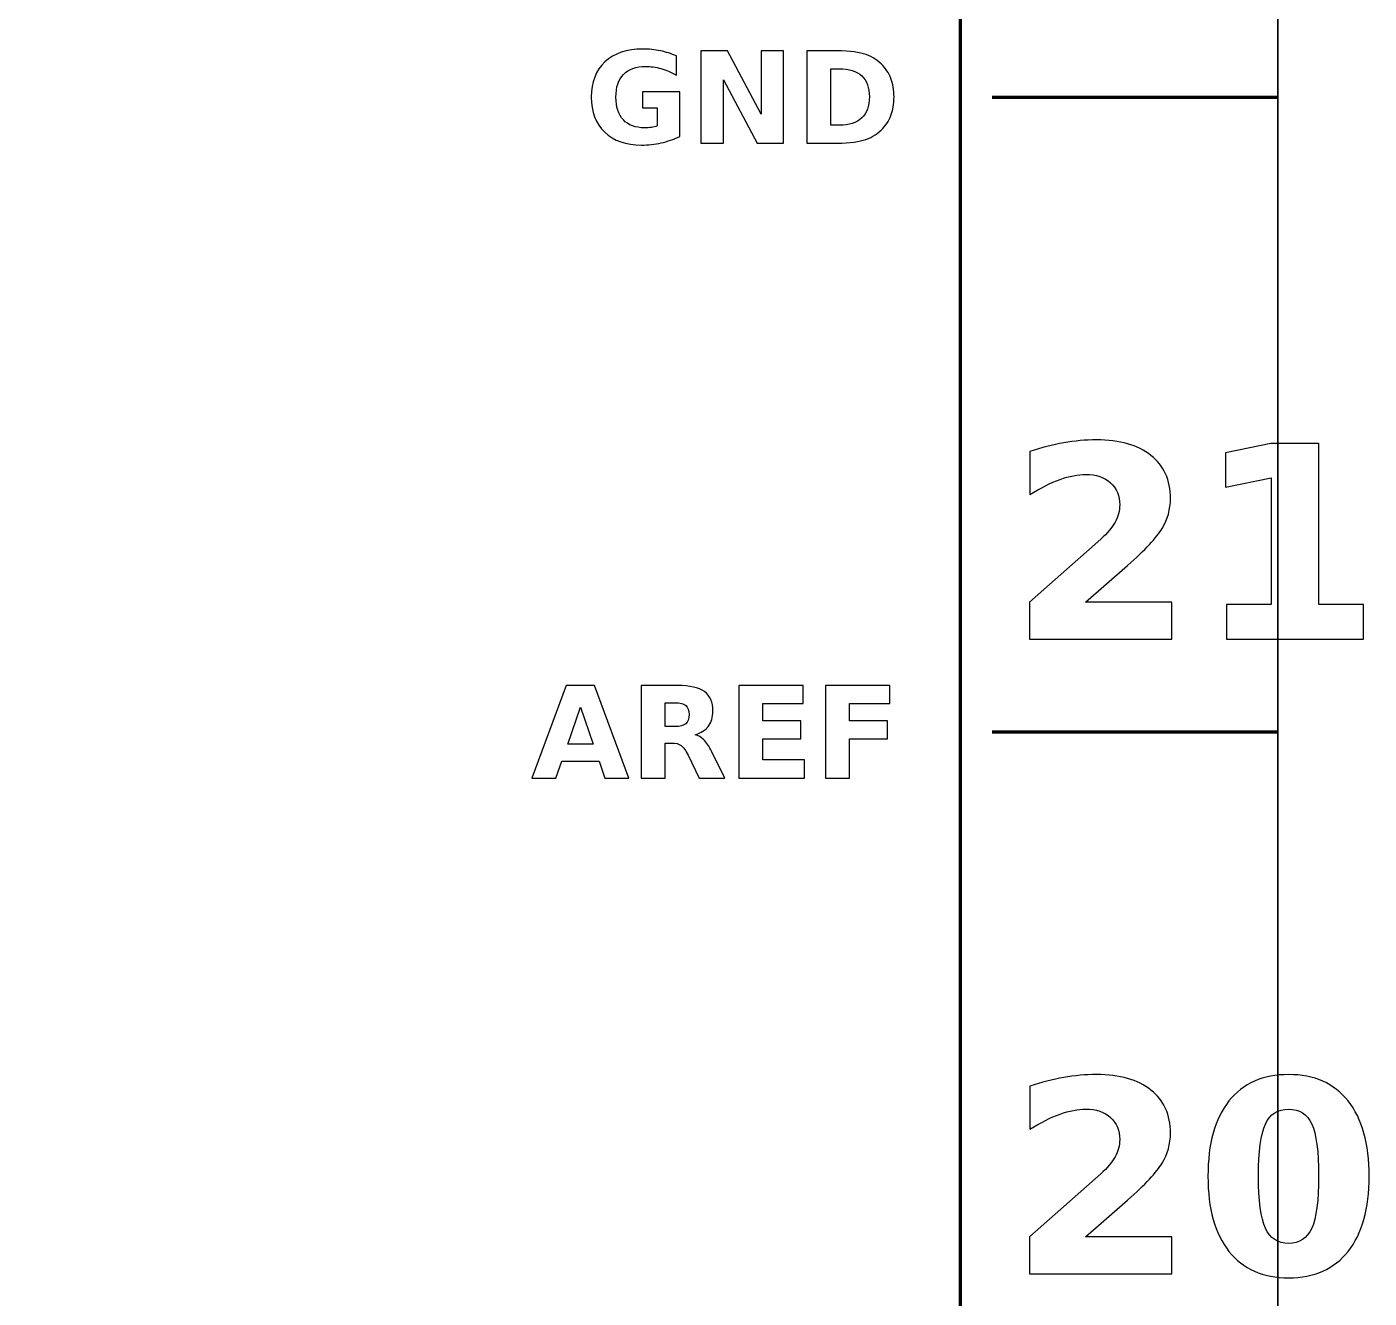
# Model space of a CAD drawing. Header units: centimetres. Extents: x -12.6 to -8.4, y -22.9 to -6.8.
# Drawn here: x -10.472 to -8.356, y -16.742 to -14.739 of the extents above; entities that cross this region are included whole.
import ezdxf

# ---------------------------------------------------------------- set-up
doc = ezdxf.new("R2010")
doc.units = ezdxf.units.CM
doc.header["$MEASUREMENT"] = 0
doc.layers.add('Layer 1', color=7, linetype='Continuous')

msp = doc.modelspace()

# ---------------------------------------------------------------- linework, layer by layer
at = {"layer": 'Layer 1', "color": 7, "lineweight": 35}
msp.add_open_spline([(-12.5, -6.85), (-12.5, -6.85), (-8.5, -6.85), (-8.5, -6.85), (-8.5, -6.85), (-8.5, -6.85), (-8.5, -22.85), (-8.5, -22.85), (-8.5, -22.85), (-8.5, -22.85), (-12.5, -22.85), (-12.5, -22.85), (-12.5, -22.85), (-12.5, -22.85), (-12.5, -6.85), (-12.5, -6.85)], degree=3, knots=[0, 0, 0, 0, 0.25, 0.25, 0.25, 0.25, 0.5, 0.5, 0.5, 0.5, 0.75, 0.75, 0.75, 0.75, 1, 1, 1, 1], dxfattribs=at)
at = {"layer": 'Layer 1', "color": 250, "lineweight": 100}
msp.add_open_spline([(-12, -8.35), (-12, -8.35), (-9, -8.35), (-9, -8.35), (-9, -8.35), (-9, -8.35), (-9, -22.25), (-9, -22.25), (-9, -22.25), (-9, -22.25), (-12, -22.25), (-12, -22.25), (-12, -22.25), (-12, -22.25), (-12, -8.35), (-12, -8.35)], degree=3, knots=[0, 0, 0, 0, 0.25, 0.25, 0.25, 0.25, 0.5, 0.5, 0.5, 0.5, 0.75, 0.75, 0.75, 0.75, 1, 1, 1, 1], dxfattribs=at)
at = {"layer": 'Layer 1', "color": 250}
for points, knots in [([(-9.44264, -14.91197), (-9.452, -14.91653), (-9.46174, -14.91993), (-9.47184, -14.92223), (-9.47184, -14.92223), (-9.48194, -14.9245), (-9.49234, -14.92563), (-9.5031, -14.92563), (-9.5031, -14.92563), (-9.52737, -14.92563), (-9.5466, -14.91883), (-9.5608, -14.90527), (-9.5608, -14.90527), (-9.575, -14.8917), (-9.5821, -14.8733), (-9.5821, -14.85003), (-9.5821, -14.85003), (-9.5821, -14.82653), (-9.57487, -14.80807), (-9.56044, -14.79457), (-9.56044, -14.79457), (-9.54597, -14.7811), (-9.52617, -14.77437), (-9.50104, -14.77437), (-9.50104, -14.77437), (-9.49134, -14.77437), (-9.48204, -14.77527), (-9.47314, -14.7771), (-9.47314, -14.7771), (-9.46427, -14.77893), (-9.45587, -14.78163), (-9.448, -14.7852), (-9.448, -14.7852), (-9.448, -14.7852), (-9.448, -14.81537), (-9.448, -14.81537), (-9.448, -14.81537), (-9.45614, -14.81073), (-9.46424, -14.8073), (-9.47227, -14.80503), (-9.47227, -14.80503), (-9.4803, -14.80273), (-9.48837, -14.8016), (-9.49644, -14.8016), (-9.49644, -14.8016), (-9.51144, -14.8016), (-9.52297, -14.8058), (-9.53107, -14.81417), (-9.53107, -14.81417), (-9.53917, -14.82253), (-9.54324, -14.8345), (-9.54324, -14.85003), (-9.54324, -14.85003), (-9.54324, -14.86547), (-9.53934, -14.8774), (-9.5315, -14.8858), (-9.5315, -14.8858), (-9.5237, -14.8942), (-9.5126, -14.8984), (-9.4982, -14.8984), (-9.4982, -14.8984), (-9.4943, -14.8984), (-9.49067, -14.89817), (-9.4873, -14.89767), (-9.4873, -14.89767), (-9.48394, -14.89717), (-9.48094, -14.8964), (-9.47827, -14.89537), (-9.47827, -14.89537), (-9.47827, -14.89537), (-9.47827, -14.86703), (-9.47827, -14.86703), (-9.47827, -14.86703), (-9.47827, -14.86703), (-9.5012, -14.86703), (-9.5012, -14.86703), (-9.5012, -14.86703), (-9.5012, -14.86703), (-9.5012, -14.84183), (-9.5012, -14.84183), (-9.5012, -14.84183), (-9.5012, -14.84183), (-9.44264, -14.84183), (-9.44264, -14.84183), (-9.44264, -14.84183), (-9.44264, -14.84183), (-9.44264, -14.91197), (-9.44264, -14.91197)], [0, 0, 0, 0, 0.0454545, 0.0454545, 0.0454545, 0.0454545, 0.0909091, 0.0909091, 0.0909091, 0.0909091, 0.1363636, 0.1363636, 0.1363636, 0.1363636, 0.1818182, 0.1818182, 0.1818182, 0.1818182, 0.2272727, 0.2272727, 0.2272727, 0.2272727, 0.2727273, 0.2727273, 0.2727273, 0.2727273, 0.3181818, 0.3181818, 0.3181818, 0.3181818, 0.3636364, 0.3636364, 0.3636364, 0.3636364, 0.4090909, 0.4090909, 0.4090909, 0.4090909, 0.4545455, 0.4545455, 0.4545455, 0.4545455, 0.5, 0.5, 0.5, 0.5, 0.5454545, 0.5454545, 0.5454545, 0.5454545, 0.5909091, 0.5909091, 0.5909091, 0.5909091, 0.6363636, 0.6363636, 0.6363636, 0.6363636, 0.6818182, 0.6818182, 0.6818182, 0.6818182, 0.7272727, 0.7272727, 0.7272727, 0.7272727, 0.7727273, 0.7727273, 0.7727273, 0.7727273, 0.8181818, 0.8181818, 0.8181818, 0.8181818, 0.8636364, 0.8636364, 0.8636364, 0.8636364, 0.9090909, 0.9090909, 0.9090909, 0.9090909, 0.9545455, 0.9545455, 0.9545455, 0.9545455, 1, 1, 1, 1]), ([(-9.40953, -14.777), (-9.40953, -14.777), (-9.36753, -14.777), (-9.36753, -14.777), (-9.36753, -14.777), (-9.36753, -14.777), (-9.3145, -14.877), (-9.3145, -14.877), (-9.3145, -14.877), (-9.3145, -14.877), (-9.3145, -14.777), (-9.3145, -14.777), (-9.3145, -14.777), (-9.3145, -14.777), (-9.27887, -14.777), (-9.27887, -14.777), (-9.27887, -14.777), (-9.27887, -14.777), (-9.27887, -14.9228), (-9.27887, -14.9228), (-9.27887, -14.9228), (-9.27887, -14.9228), (-9.32087, -14.9228), (-9.32087, -14.9228), (-9.32087, -14.9228), (-9.32087, -14.9228), (-9.3739, -14.8228), (-9.3739, -14.8228), (-9.3739, -14.8228), (-9.3739, -14.8228), (-9.3739, -14.9228), (-9.3739, -14.9228), (-9.3739, -14.9228), (-9.3739, -14.9228), (-9.40953, -14.9228), (-9.40953, -14.9228), (-9.40953, -14.9228), (-9.40953, -14.9228), (-9.40953, -14.777), (-9.40953, -14.777)], [0, 0, 0, 0, 0.1, 0.1, 0.1, 0.1, 0.2, 0.2, 0.2, 0.2, 0.3, 0.3, 0.3, 0.3, 0.4, 0.4, 0.4, 0.4, 0.5, 0.5, 0.5, 0.5, 0.6, 0.6, 0.6, 0.6, 0.7, 0.7, 0.7, 0.7, 0.8, 0.8, 0.8, 0.8, 0.9, 0.9, 0.9, 0.9, 1, 1, 1, 1]), ([(-9.24216, -14.777), (-9.24216, -14.777), (-9.2025, -14.777), (-9.2025, -14.777), (-9.2025, -14.777), (-9.18036, -14.777), (-9.1639, -14.77857), (-9.15306, -14.78173), (-9.15306, -14.78173), (-9.14223, -14.7849), (-9.13293, -14.79023), (-9.12516, -14.7978), (-9.12516, -14.7978), (-9.11833, -14.80437), (-9.11326, -14.81197), (-9.10993, -14.82057), (-9.10993, -14.82057), (-9.10663, -14.82913), (-9.10496, -14.83887), (-9.10496, -14.84977), (-9.10496, -14.84977), (-9.10496, -14.86077), (-9.10663, -14.87057), (-9.10993, -14.8792), (-9.10993, -14.8792), (-9.11326, -14.88783), (-9.11833, -14.89543), (-9.12516, -14.902), (-9.12516, -14.902), (-9.133, -14.90957), (-9.14236, -14.9149), (-9.1533, -14.91807), (-9.1533, -14.91807), (-9.16423, -14.92123), (-9.18063, -14.9228), (-9.2025, -14.9228), (-9.2025, -14.9228), (-9.2025, -14.9228), (-9.24216, -14.9228), (-9.24216, -14.9228), (-9.24216, -14.9228), (-9.24216, -14.9228), (-9.24216, -14.777), (-9.24216, -14.777)], [0, 0, 0, 0, 0.0909091, 0.0909091, 0.0909091, 0.0909091, 0.1818182, 0.1818182, 0.1818182, 0.1818182, 0.2727273, 0.2727273, 0.2727273, 0.2727273, 0.3636364, 0.3636364, 0.3636364, 0.3636364, 0.4545455, 0.4545455, 0.4545455, 0.4545455, 0.5454545, 0.5454545, 0.5454545, 0.5454545, 0.6363636, 0.6363636, 0.6363636, 0.6363636, 0.7272727, 0.7272727, 0.7272727, 0.7272727, 0.8181818, 0.8181818, 0.8181818, 0.8181818, 0.9090909, 0.9090909, 0.9090909, 0.9090909, 1, 1, 1, 1]), ([(-9.20456, -14.80543), (-9.20456, -14.80543), (-9.20456, -14.89437), (-9.20456, -14.89437), (-9.20456, -14.89437), (-9.20456, -14.89437), (-9.1911, -14.89437), (-9.1911, -14.89437), (-9.1911, -14.89437), (-9.17573, -14.89437), (-9.164, -14.89057), (-9.1559, -14.88293), (-9.1559, -14.88293), (-9.1478, -14.87533), (-9.14373, -14.86427), (-9.14373, -14.84977), (-9.14373, -14.84977), (-9.14373, -14.8353), (-9.14776, -14.8243), (-9.15583, -14.81677), (-9.15583, -14.81677), (-9.1639, -14.8092), (-9.17566, -14.80543), (-9.1911, -14.80543), (-9.1911, -14.80543), (-9.1911, -14.80543), (-9.20456, -14.80543), (-9.20456, -14.80543)], [0, 0, 0, 0, 0.1428571, 0.1428571, 0.1428571, 0.1428571, 0.2857143, 0.2857143, 0.2857143, 0.2857143, 0.4285714, 0.4285714, 0.4285714, 0.4285714, 0.5714286, 0.5714286, 0.5714286, 0.5714286, 0.7142857, 0.7142857, 0.7142857, 0.7142857, 0.8571429, 0.8571429, 0.8571429, 0.8571429, 1, 1, 1, 1]), ([(-8.803, -15.64582), (-8.803, -15.64582), (-8.66718, -15.64582), (-8.66718, -15.64582), (-8.66718, -15.64582), (-8.66718, -15.64582), (-8.66718, -15.70431), (-8.66718, -15.70431), (-8.66718, -15.70431), (-8.66718, -15.70431), (-8.89148, -15.70431), (-8.89148, -15.70431), (-8.89148, -15.70431), (-8.89148, -15.70431), (-8.89148, -15.64582), (-8.89148, -15.64582), (-8.89148, -15.64582), (-8.89148, -15.64582), (-8.7788, -15.54641), (-8.7788, -15.54641), (-8.7788, -15.54641), (-8.76871, -15.53731), (-8.7613, -15.52842), (-8.7565, -15.51974), (-8.7565, -15.51974), (-8.75164, -15.51106), (-8.74924, -15.50203), (-8.74924, -15.49264), (-8.74924, -15.49264), (-8.74924, -15.47818), (-8.75411, -15.46654), (-8.76384, -15.45772), (-8.76384, -15.45772), (-8.77351, -15.4489), (-8.78642, -15.44453), (-8.80258, -15.44453), (-8.80258, -15.44453), (-8.81499, -15.44453), (-8.82854, -15.44721), (-8.84329, -15.4525), (-8.84329, -15.4525), (-8.85803, -15.45779), (-8.87384, -15.46569), (-8.89063, -15.47614), (-8.89063, -15.47614), (-8.89063, -15.47614), (-8.89063, -15.40833), (-8.89063, -15.40833), (-8.89063, -15.40833), (-8.87271, -15.40241), (-8.855, -15.39789), (-8.8375, -15.39479), (-8.8375, -15.39479), (-8.82, -15.39168), (-8.80286, -15.39013), (-8.786, -15.39013), (-8.786, -15.39013), (-8.7491, -15.39013), (-8.72038, -15.39824), (-8.69992, -15.41454), (-8.69992, -15.41454), (-8.67946, -15.43077), (-8.66923, -15.45342), (-8.66923, -15.48256), (-8.66923, -15.48256), (-8.66923, -15.49935), (-8.6736, -15.51501), (-8.68228, -15.52955), (-8.68228, -15.52955), (-8.69096, -15.54408), (-8.70923, -15.56355), (-8.73703, -15.58796), (-8.73703, -15.58796), (-8.73703, -15.58796), (-8.803, -15.64582), (-8.803, -15.64582)], [0, 0, 0, 0, 0.0526316, 0.0526316, 0.0526316, 0.0526316, 0.1052632, 0.1052632, 0.1052632, 0.1052632, 0.1578947, 0.1578947, 0.1578947, 0.1578947, 0.2105263, 0.2105263, 0.2105263, 0.2105263, 0.2631579, 0.2631579, 0.2631579, 0.2631579, 0.3157895, 0.3157895, 0.3157895, 0.3157895, 0.3684211, 0.3684211, 0.3684211, 0.3684211, 0.4210526, 0.4210526, 0.4210526, 0.4210526, 0.4736842, 0.4736842, 0.4736842, 0.4736842, 0.5263158, 0.5263158, 0.5263158, 0.5263158, 0.5789474, 0.5789474, 0.5789474, 0.5789474, 0.6315789, 0.6315789, 0.6315789, 0.6315789, 0.6842105, 0.6842105, 0.6842105, 0.6842105, 0.7368421, 0.7368421, 0.7368421, 0.7368421, 0.7894737, 0.7894737, 0.7894737, 0.7894737, 0.8421053, 0.8421053, 0.8421053, 0.8421053, 0.8947368, 0.8947368, 0.8947368, 0.8947368, 0.9473684, 0.9473684, 0.9473684, 0.9473684, 1, 1, 1, 1]), ([(-8.58082, -15.64935), (-8.58082, -15.64935), (-8.51055, -15.64935), (-8.51055, -15.64935), (-8.51055, -15.64935), (-8.51055, -15.64935), (-8.51055, -15.44989), (-8.51055, -15.44989), (-8.51055, -15.44989), (-8.51055, -15.44989), (-8.58265, -15.46478), (-8.58265, -15.46478), (-8.58265, -15.46478), (-8.58265, -15.46478), (-8.58265, -15.41059), (-8.58265, -15.41059), (-8.58265, -15.41059), (-8.58265, -15.41059), (-8.51097, -15.3957), (-8.51097, -15.3957), (-8.51097, -15.3957), (-8.51097, -15.3957), (-8.43534, -15.3957), (-8.43534, -15.3957), (-8.43534, -15.3957), (-8.43534, -15.3957), (-8.43534, -15.64935), (-8.43534, -15.64935), (-8.43534, -15.64935), (-8.43534, -15.64935), (-8.36506, -15.64935), (-8.36506, -15.64935), (-8.36506, -15.64935), (-8.36506, -15.64935), (-8.36506, -15.70431), (-8.36506, -15.70431), (-8.36506, -15.70431), (-8.36506, -15.70431), (-8.58082, -15.70431), (-8.58082, -15.70431), (-8.58082, -15.70431), (-8.58082, -15.70431), (-8.58082, -15.64935), (-8.58082, -15.64935)], [0, 0, 0, 0, 0.0909091, 0.0909091, 0.0909091, 0.0909091, 0.1818182, 0.1818182, 0.1818182, 0.1818182, 0.2727273, 0.2727273, 0.2727273, 0.2727273, 0.3636364, 0.3636364, 0.3636364, 0.3636364, 0.4545455, 0.4545455, 0.4545455, 0.4545455, 0.5454545, 0.5454545, 0.5454545, 0.5454545, 0.6363636, 0.6363636, 0.6363636, 0.6363636, 0.7272727, 0.7272727, 0.7272727, 0.7272727, 0.8181818, 0.8181818, 0.8181818, 0.8181818, 0.9090909, 0.9090909, 0.9090909, 0.9090909, 1, 1, 1, 1]), ([(-9.56976, -15.89637), (-9.56976, -15.89637), (-9.62856, -15.89637), (-9.62856, -15.89637), (-9.62856, -15.89637), (-9.62856, -15.89637), (-9.63782, -15.9229), (-9.63782, -15.9229), (-9.63782, -15.9229), (-9.63782, -15.9229), (-9.67562, -15.9229), (-9.67562, -15.9229), (-9.67562, -15.9229), (-9.67562, -15.9229), (-9.62162, -15.7771), (-9.62162, -15.7771), (-9.62162, -15.7771), (-9.62162, -15.7771), (-9.57679, -15.7771), (-9.57679, -15.7771), (-9.57679, -15.7771), (-9.57679, -15.7771), (-9.52279, -15.9229), (-9.52279, -15.9229), (-9.52279, -15.9229), (-9.52279, -15.9229), (-9.56059, -15.9229), (-9.56059, -15.9229), (-9.56059, -15.9229), (-9.56059, -15.9229), (-9.56976, -15.89637), (-9.56976, -15.89637)], [0, 0, 0, 0, 0.125, 0.125, 0.125, 0.125, 0.25, 0.25, 0.25, 0.25, 0.375, 0.375, 0.375, 0.375, 0.5, 0.5, 0.5, 0.5, 0.625, 0.625, 0.625, 0.625, 0.75, 0.75, 0.75, 0.75, 0.875, 0.875, 0.875, 0.875, 1, 1, 1, 1]), ([(-9.46582, -15.86773), (-9.46582, -15.86773), (-9.46582, -15.9229), (-9.46582, -15.9229), (-9.46582, -15.9229), (-9.46582, -15.9229), (-9.50342, -15.9229), (-9.50342, -15.9229), (-9.50342, -15.9229), (-9.50342, -15.9229), (-9.50342, -15.7771), (-9.50342, -15.7771), (-9.50342, -15.7771), (-9.50342, -15.7771), (-9.44599, -15.7771), (-9.44599, -15.7771), (-9.44599, -15.7771), (-9.42679, -15.7771), (-9.41269, -15.78033), (-9.40376, -15.78677), (-9.40376, -15.78677), (-9.39479, -15.7932), (-9.39032, -15.8034), (-9.39032, -15.81733), (-9.39032, -15.81733), (-9.39032, -15.82697), (-9.39266, -15.8349), (-9.39729, -15.84107), (-9.39729, -15.84107), (-9.40196, -15.84727), (-9.40899, -15.85183), (-9.41836, -15.85473), (-9.41836, -15.85473), (-9.41322, -15.85593), (-9.40859, -15.85857), (-9.40452, -15.8627), (-9.40452, -15.8627), (-9.40046, -15.86683), (-9.39636, -15.8731), (-9.39219, -15.8815), (-9.39219, -15.8815), (-9.39219, -15.8815), (-9.37176, -15.9229), (-9.37176, -15.9229), (-9.37176, -15.9229), (-9.37176, -15.9229), (-9.41182, -15.9229), (-9.41182, -15.9229), (-9.41182, -15.9229), (-9.41182, -15.9229), (-9.42959, -15.88667), (-9.42959, -15.88667), (-9.42959, -15.88667), (-9.43316, -15.8794), (-9.43679, -15.8744), (-9.44049, -15.87173), (-9.44049, -15.87173), (-9.44416, -15.86907), (-9.44906, -15.86773), (-9.45519, -15.86773), (-9.45519, -15.86773), (-9.45519, -15.86773), (-9.46582, -15.86773), (-9.46582, -15.86773)], [0, 0, 0, 0, 0.0625, 0.0625, 0.0625, 0.0625, 0.125, 0.125, 0.125, 0.125, 0.1875, 0.1875, 0.1875, 0.1875, 0.25, 0.25, 0.25, 0.25, 0.3125, 0.3125, 0.3125, 0.3125, 0.375, 0.375, 0.375, 0.375, 0.4375, 0.4375, 0.4375, 0.4375, 0.5, 0.5, 0.5, 0.5, 0.5625, 0.5625, 0.5625, 0.5625, 0.625, 0.625, 0.625, 0.625, 0.6875, 0.6875, 0.6875, 0.6875, 0.75, 0.75, 0.75, 0.75, 0.8125, 0.8125, 0.8125, 0.8125, 0.875, 0.875, 0.875, 0.875, 0.9375, 0.9375, 0.9375, 0.9375, 1, 1, 1, 1]), ([(-9.34942, -15.7771), (-9.34942, -15.7771), (-9.24796, -15.7771), (-9.24796, -15.7771), (-9.24796, -15.7771), (-9.24796, -15.7771), (-9.24796, -15.80553), (-9.24796, -15.80553), (-9.24796, -15.80553), (-9.24796, -15.80553), (-9.31182, -15.80553), (-9.31182, -15.80553), (-9.31182, -15.80553), (-9.31182, -15.80553), (-9.31182, -15.83267), (-9.31182, -15.83267), (-9.31182, -15.83267), (-9.31182, -15.83267), (-9.25179, -15.83267), (-9.25179, -15.83267), (-9.25179, -15.83267), (-9.25179, -15.83267), (-9.25179, -15.8611), (-9.25179, -15.8611), (-9.25179, -15.8611), (-9.25179, -15.8611), (-9.31182, -15.8611), (-9.31182, -15.8611), (-9.31182, -15.8611), (-9.31182, -15.8611), (-9.31182, -15.89447), (-9.31182, -15.89447), (-9.31182, -15.89447), (-9.31182, -15.89447), (-9.24582, -15.89447), (-9.24582, -15.89447), (-9.24582, -15.89447), (-9.24582, -15.89447), (-9.24582, -15.9229), (-9.24582, -15.9229), (-9.24582, -15.9229), (-9.24582, -15.9229), (-9.34942, -15.9229), (-9.34942, -15.9229), (-9.34942, -15.9229), (-9.34942, -15.9229), (-9.34942, -15.7771), (-9.34942, -15.7771)], [0, 0, 0, 0, 0.0833333, 0.0833333, 0.0833333, 0.0833333, 0.1666667, 0.1666667, 0.1666667, 0.1666667, 0.25, 0.25, 0.25, 0.25, 0.3333333, 0.3333333, 0.3333333, 0.3333333, 0.4166667, 0.4166667, 0.4166667, 0.4166667, 0.5, 0.5, 0.5, 0.5, 0.5833333, 0.5833333, 0.5833333, 0.5833333, 0.6666667, 0.6666667, 0.6666667, 0.6666667, 0.75, 0.75, 0.75, 0.75, 0.8333333, 0.8333333, 0.8333333, 0.8333333, 0.9166667, 0.9166667, 0.9166667, 0.9166667, 1, 1, 1, 1]), ([(-9.21279, -15.7771), (-9.21279, -15.7771), (-9.11133, -15.7771), (-9.11133, -15.7771), (-9.11133, -15.7771), (-9.11133, -15.7771), (-9.11133, -15.80553), (-9.11133, -15.80553), (-9.11133, -15.80553), (-9.11133, -15.80553), (-9.17519, -15.80553), (-9.17519, -15.80553), (-9.17519, -15.80553), (-9.17519, -15.80553), (-9.17519, -15.83267), (-9.17519, -15.83267), (-9.17519, -15.83267), (-9.17519, -15.83267), (-9.11513, -15.83267), (-9.11513, -15.83267), (-9.11513, -15.83267), (-9.11513, -15.83267), (-9.11513, -15.8611), (-9.11513, -15.8611), (-9.11513, -15.8611), (-9.11513, -15.8611), (-9.17519, -15.8611), (-9.17519, -15.8611), (-9.17519, -15.8611), (-9.17519, -15.8611), (-9.17519, -15.9229), (-9.17519, -15.9229), (-9.17519, -15.9229), (-9.17519, -15.9229), (-9.21279, -15.9229), (-9.21279, -15.9229), (-9.21279, -15.9229), (-9.21279, -15.9229), (-9.21279, -15.7771), (-9.21279, -15.7771)], [0, 0, 0, 0, 0.1, 0.1, 0.1, 0.1, 0.2, 0.2, 0.2, 0.2, 0.3, 0.3, 0.3, 0.3, 0.4, 0.4, 0.4, 0.4, 0.5, 0.5, 0.5, 0.5, 0.6, 0.6, 0.6, 0.6, 0.7, 0.7, 0.7, 0.7, 0.8, 0.8, 0.8, 0.8, 0.9, 0.9, 0.9, 0.9, 1, 1, 1, 1]), ([(-9.61919, -15.8693), (-9.61919, -15.8693), (-9.57922, -15.8693), (-9.57922, -15.8693), (-9.57922, -15.8693), (-9.57922, -15.8693), (-9.59916, -15.8113), (-9.59916, -15.8113), (-9.59916, -15.8113), (-9.59916, -15.8113), (-9.61919, -15.8693), (-9.61919, -15.8693)], [0, 0, 0, 0, 0.3333333, 0.3333333, 0.3333333, 0.3333333, 0.6666667, 0.6666667, 0.6666667, 0.6666667, 1, 1, 1, 1]), ([(-9.44999, -15.84177), (-9.44212, -15.84177), (-9.43646, -15.8403), (-9.43306, -15.83737), (-9.43306, -15.83737), (-9.42962, -15.83443), (-9.42792, -15.8296), (-9.42792, -15.8229), (-9.42792, -15.8229), (-9.42792, -15.81627), (-9.42962, -15.8115), (-9.43306, -15.80863), (-9.43306, -15.80863), (-9.43646, -15.80577), (-9.44212, -15.80433), (-9.44999, -15.80433), (-9.44999, -15.80433), (-9.44999, -15.80433), (-9.46582, -15.80433), (-9.46582, -15.80433), (-9.46582, -15.80433), (-9.46582, -15.80433), (-9.46582, -15.84177), (-9.46582, -15.84177), (-9.46582, -15.84177), (-9.46582, -15.84177), (-9.44999, -15.84177), (-9.44999, -15.84177)], [0, 0, 0, 0, 0.1428571, 0.1428571, 0.1428571, 0.1428571, 0.2857143, 0.2857143, 0.2857143, 0.2857143, 0.4285714, 0.4285714, 0.4285714, 0.4285714, 0.5714286, 0.5714286, 0.5714286, 0.5714286, 0.7142857, 0.7142857, 0.7142857, 0.7142857, 0.8571429, 0.8571429, 0.8571429, 0.8571429, 1, 1, 1, 1]), ([(-8.803, -16.64582), (-8.803, -16.64582), (-8.66718, -16.64582), (-8.66718, -16.64582), (-8.66718, -16.64582), (-8.66718, -16.64582), (-8.66718, -16.70431), (-8.66718, -16.70431), (-8.66718, -16.70431), (-8.66718, -16.70431), (-8.89148, -16.70431), (-8.89148, -16.70431), (-8.89148, -16.70431), (-8.89148, -16.70431), (-8.89148, -16.64582), (-8.89148, -16.64582), (-8.89148, -16.64582), (-8.89148, -16.64582), (-8.7788, -16.54641), (-8.7788, -16.54641), (-8.7788, -16.54641), (-8.76871, -16.53731), (-8.7613, -16.52842), (-8.7565, -16.51974), (-8.7565, -16.51974), (-8.75164, -16.51106), (-8.74924, -16.50203), (-8.74924, -16.49264), (-8.74924, -16.49264), (-8.74924, -16.47818), (-8.75411, -16.46654), (-8.76384, -16.45772), (-8.76384, -16.45772), (-8.77351, -16.4489), (-8.78642, -16.44453), (-8.80258, -16.44453), (-8.80258, -16.44453), (-8.81499, -16.44453), (-8.82854, -16.44721), (-8.84329, -16.4525), (-8.84329, -16.4525), (-8.85803, -16.45779), (-8.87384, -16.46569), (-8.89063, -16.47614), (-8.89063, -16.47614), (-8.89063, -16.47614), (-8.89063, -16.40833), (-8.89063, -16.40833), (-8.89063, -16.40833), (-8.87271, -16.40241), (-8.855, -16.39789), (-8.8375, -16.39479), (-8.8375, -16.39479), (-8.82, -16.39168), (-8.80286, -16.39013), (-8.786, -16.39013), (-8.786, -16.39013), (-8.7491, -16.39013), (-8.72038, -16.39824), (-8.69992, -16.41454), (-8.69992, -16.41454), (-8.67946, -16.43077), (-8.66923, -16.45342), (-8.66923, -16.48256), (-8.66923, -16.48256), (-8.66923, -16.49935), (-8.6736, -16.51501), (-8.68228, -16.52955), (-8.68228, -16.52955), (-8.69096, -16.54408), (-8.70923, -16.56355), (-8.73703, -16.58796), (-8.73703, -16.58796), (-8.73703, -16.58796), (-8.803, -16.64582), (-8.803, -16.64582)], [0, 0, 0, 0, 0.0526316, 0.0526316, 0.0526316, 0.0526316, 0.1052632, 0.1052632, 0.1052632, 0.1052632, 0.1578947, 0.1578947, 0.1578947, 0.1578947, 0.2105263, 0.2105263, 0.2105263, 0.2105263, 0.2631579, 0.2631579, 0.2631579, 0.2631579, 0.3157895, 0.3157895, 0.3157895, 0.3157895, 0.3684211, 0.3684211, 0.3684211, 0.3684211, 0.4210526, 0.4210526, 0.4210526, 0.4210526, 0.4736842, 0.4736842, 0.4736842, 0.4736842, 0.5263158, 0.5263158, 0.5263158, 0.5263158, 0.5789474, 0.5789474, 0.5789474, 0.5789474, 0.6315789, 0.6315789, 0.6315789, 0.6315789, 0.6842105, 0.6842105, 0.6842105, 0.6842105, 0.7368421, 0.7368421, 0.7368421, 0.7368421, 0.7894737, 0.7894737, 0.7894737, 0.7894737, 0.8421053, 0.8421053, 0.8421053, 0.8421053, 0.8947368, 0.8947368, 0.8947368, 0.8947368, 0.9473684, 0.9473684, 0.9473684, 0.9473684, 1, 1, 1, 1]), ([(-8.3561, -16.55029), (-8.3561, -16.60144), (-8.36711, -16.64088), (-8.38919, -16.66868), (-8.38919, -16.66868), (-8.41121, -16.69641), (-8.44253, -16.71031), (-8.48303, -16.71031), (-8.48303, -16.71031), (-8.52367, -16.71031), (-8.55507, -16.69641), (-8.57708, -16.66868), (-8.57708, -16.66868), (-8.59916, -16.64088), (-8.61017, -16.60144), (-8.61017, -16.55029), (-8.61017, -16.55029), (-8.61017, -16.49907), (-8.59916, -16.45955), (-8.57708, -16.43176), (-8.57708, -16.43176), (-8.55507, -16.40403), (-8.52367, -16.39013), (-8.48303, -16.39013), (-8.48303, -16.39013), (-8.44253, -16.39013), (-8.41121, -16.40403), (-8.38919, -16.43176), (-8.38919, -16.43176), (-8.36711, -16.45955), (-8.3561, -16.49907), (-8.3561, -16.55029)], [0, 0, 0, 0, 0.125, 0.125, 0.125, 0.125, 0.25, 0.25, 0.25, 0.25, 0.375, 0.375, 0.375, 0.375, 0.5, 0.5, 0.5, 0.5, 0.625, 0.625, 0.625, 0.625, 0.75, 0.75, 0.75, 0.75, 0.875, 0.875, 0.875, 0.875, 1, 1, 1, 1]), ([(-8.43569, -16.54972), (-8.43569, -16.51113), (-8.43929, -16.48397), (-8.44655, -16.46816), (-8.44655, -16.46816), (-8.45375, -16.45243), (-8.46596, -16.44453), (-8.48303, -16.44453), (-8.48303, -16.44453), (-8.5001, -16.44453), (-8.51231, -16.45243), (-8.51965, -16.46816), (-8.51965, -16.46816), (-8.52692, -16.48397), (-8.53058, -16.51113), (-8.53058, -16.54972), (-8.53058, -16.54972), (-8.53058, -16.58867), (-8.52692, -16.61619), (-8.51965, -16.63213), (-8.51965, -16.63213), (-8.51231, -16.64815), (-8.5001, -16.65612), (-8.48303, -16.65612), (-8.48303, -16.65612), (-8.4661, -16.65612), (-8.45396, -16.64815), (-8.44662, -16.63213), (-8.44662, -16.63213), (-8.43936, -16.61619), (-8.43569, -16.58867), (-8.43569, -16.54972)], [0, 0, 0, 0, 0.125, 0.125, 0.125, 0.125, 0.25, 0.25, 0.25, 0.25, 0.375, 0.375, 0.375, 0.375, 0.5, 0.5, 0.5, 0.5, 0.625, 0.625, 0.625, 0.625, 0.75, 0.75, 0.75, 0.75, 0.875, 0.875, 0.875, 0.875, 1, 1, 1, 1])]:
    msp.add_open_spline(points, degree=3, knots=knots, dxfattribs=at)
at = {"layer": 'Layer 1', "color": 250, "lineweight": 106}
for points in [[(-8.95, -14.85), (-8.95, -14.85), (-8.50001, -14.84998), (-8.50001, -14.84998)], [(-8.95, -15.85), (-8.95, -15.85), (-8.50001, -15.84998), (-8.50001, -15.84998)]]:
    msp.add_open_spline(points, degree=3, dxfattribs=at)

doc.saveas('drawing.dxf')
